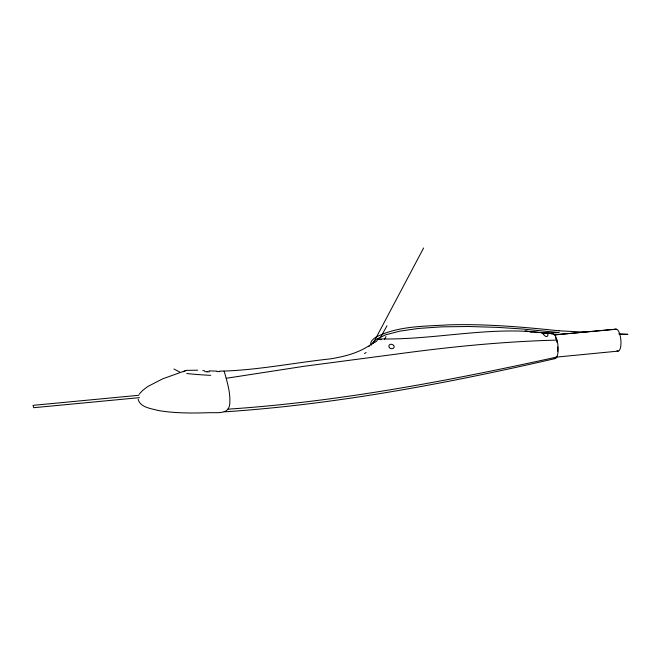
<?xml version="1.0" encoding="UTF-8"?>
<svg xmlns="http://www.w3.org/2000/svg" width="661" height="661" viewBox="0 0 661 661"><rect width="100%" height="100%" fill="white"/><g stroke="black" fill="none" stroke-linecap="round" stroke-linejoin="round"><path stroke-width="0.99" d="M372.738 343.307L373.101 342.497A11.097 9.287 27.9 0 1 374.283 340.969L375.208 340.109A22.358 18.706 27.9 0 1 375.969 339.523L385.586 334.821L399.773 331.144L418.446 328.443L441.812 326.848L468.517 326.501L497.642 327.377L521.917 328.955L559.223 332.574L542.02 333.251M138.124 399.186C140.173 407.581 151.113 408.465 158.037 410.481C175.206 413.406 192.698 413.232 210.049 412.662C220.766 412.695 230.392 414.108 229.838 400.839C230.045 392.634 227.871 384.603 225.756 376.745A64.654 21.863 84.6 0 0 224.029 371.069L219.617 371.127M386.991 325.782L379.563 339.151M373.184 343.274L423.602 247.982M376.745 341.15L378.117 338.548M139.157 394.253L142.503 390.544L147.841 386.47L162.763 378.811L186.311 370.367L197.713 370.193M183.419 371.812L186.038 370.441M374.225 342.563L374.655 342.2M373.333 343.282L373.779 342.919M373.944 342.208C361.6 352.173 345.802 356.411 330.417 358.865C294.938 362.674 259.74 369.788 224.021 371.077M371.449 344.72L371.928 344.364M369.259 346.257L368.681 346.637M555.157 358.584C446.596 383.471 336.631 404.317 225.343 411.803L224.145 411.605M556.752 357.056C448.298 380.901 338.771 401.789 227.805 409.176M226.186 378.299L303.862 366.301L401.665 353.42C453.19 346.504 504.987 341.44 556.975 340.109M555.827 357.171L618.167 351.115M616.093 329.153L554.728 334.871L615.722 329.244M138.843 395.286L33.05 405.35L33.694 407.705L139.488 397.641M553.612 334.474L563.593 334.35M619.778 334.342L627.95 334.342L618.696 333.863M216.965 371.118L209.05 370.895M559.041 330.797L585.786 332.177M558.975 330.797C522.273 326.922 485.397 323.783 448.447 324.857C424.213 326.377 398.12 325.799 375.96 337.151A30.604 25.614 27.9 0 0 374.688 338.011C372.531 339.597 369.606 342.406 371.143 345.141M204.464 370.647L202.828 370.548M381.207 338.953C430.195 339.771 478.861 328.674 527.883 331.401A37.652 17.161 -15.7 0 1 529.188 331.591L531.675 332.119M552.596 333.706L525.131 331.128L552.811 333.706M173.909 369.003L179.652 372.011M555.455 337.564A11.154 3.776 84.6 0 1 557.066 342.621M557.62 346.959A11.154 3.776 84.6 0 1 557.562 351.338M615.374 329.434A11.03 3.726 84.6 0 1 620.894 340.407A11.03 3.726 84.6 0 1 616.986 350.702M551.786 334.028A12.509 4.23 84.6 0 1 557.991 345.827A12.509 4.23 84.6 0 1 554.067 358.436M381.314 339.663A16.872 9.171 10 0 1 378.084 339.258M385.941 336.499A44.865 15.773 -20.3 0 1 384.586 339.349M366.128 352.495A80.948 60.622 16.7 0 1 364.418 353.519M376.175 341.291A55.483 21.97 -17.2 0 1 375.027 342.274M219.782 371.589A123.681 63.068 7.5 0 1 217.105 371.581M209.363 371.862A78.948 26.134 5.1 0 1 207.133 371.755M207.273 371.788A68.984 16.583 4.5 0 1 204.679 371.639M210.743 375.332A46.179 5.478 4.1 0 1 186.683 373.523M543.168 333.879C548.052 341.332 550.91 330.384 543.168 333.879M389.469 347.678A2.71 2.165 19.6 0 0 393.997 347.529A2.71 2.165 19.6 0 0 391.023 344.257A2.71 2.165 19.6 0 0 389.469 347.678"/></g></svg>
